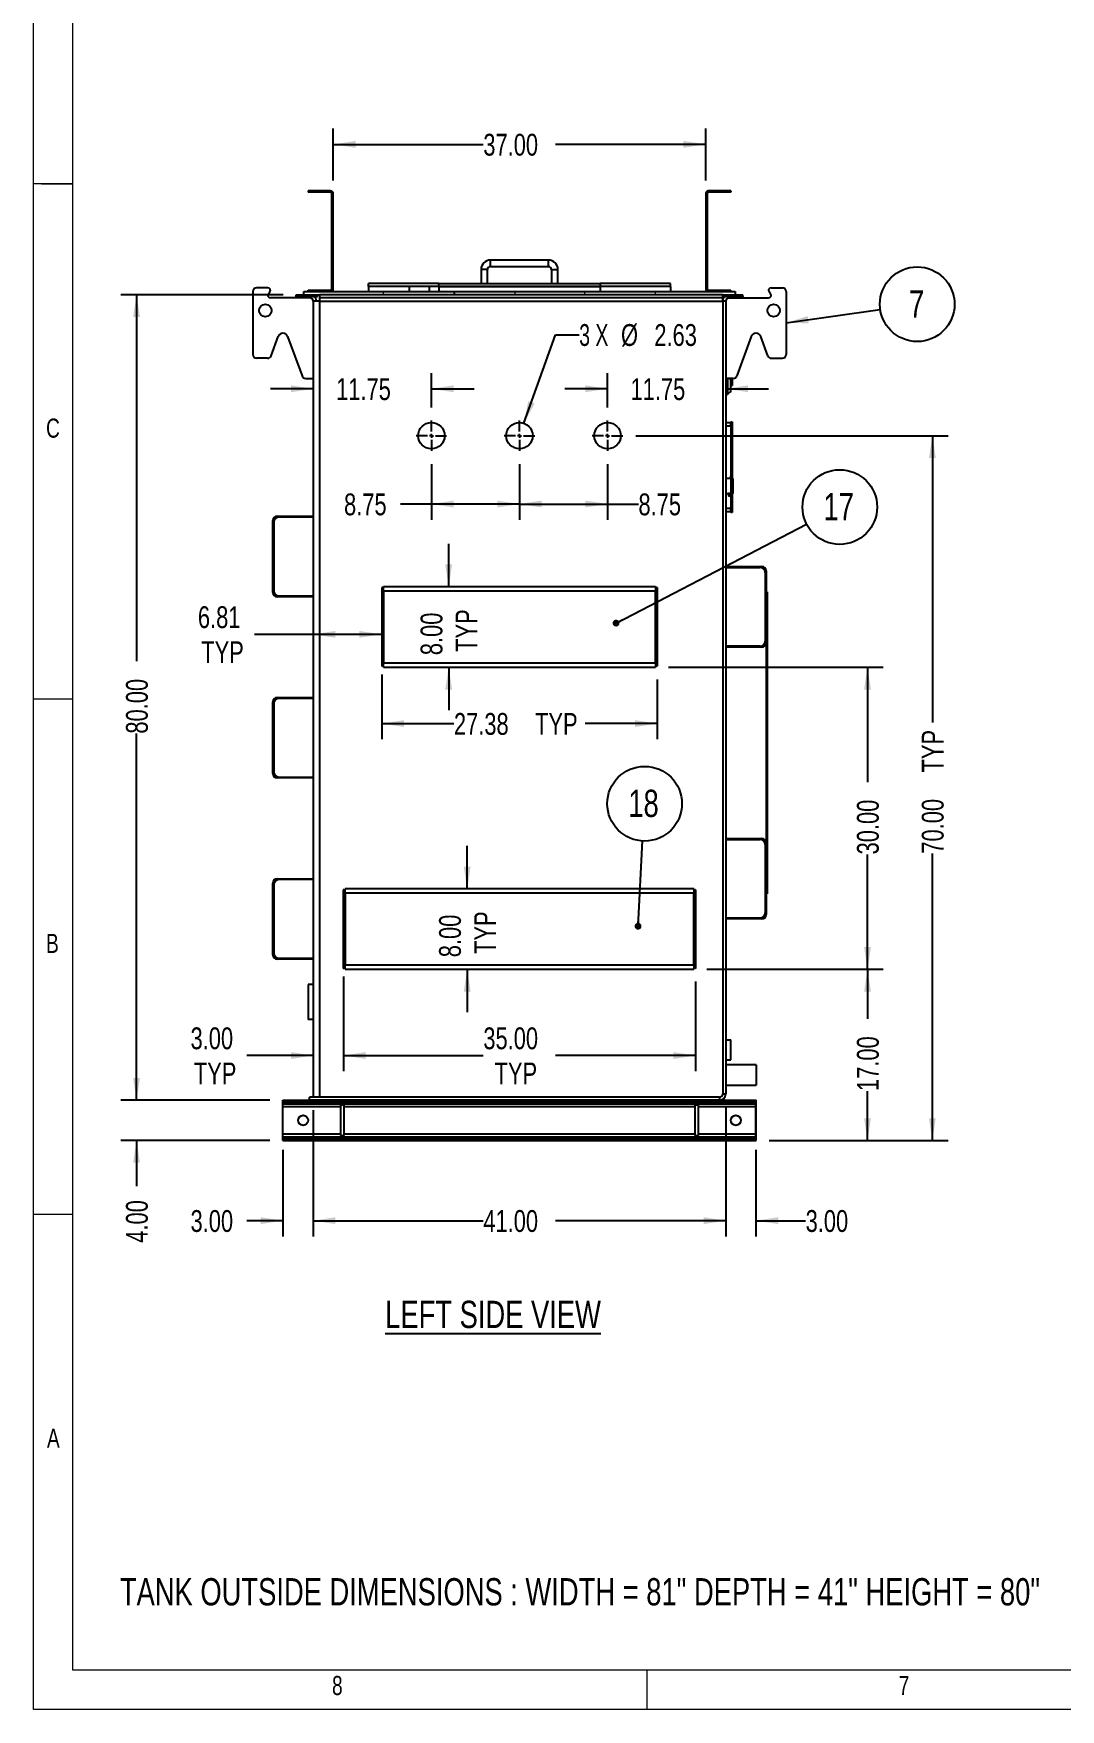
# Model space of a CAD drawing. Header units: inches. Extents: x 0 to 16.5, y 0 to 11.7.
# Drawn here: x 0.02 to 3.94, y 0.02 to 6.42 of the extents above; entities that cross this region are included whole.
import ezdxf

# ---------------------------------------------------------------- set-up
doc = ezdxf.new("R2010")
doc.units = ezdxf.units.IN
doc.header["$MEASUREMENT"] = 0
doc.linetypes.add('HIDDEN', pattern=[0.075, 0.05, -0.025])
doc.layers.add('FORMAT', color=7, linetype='Continuous')
doc.styles.add('SLDTEXTSTYLE0', font='TXT', dxfattribs={"width": 0.75})
doc.styles.add('SLDTEXTSTYLE5', font='TXT', dxfattribs={"width": 0.666667})
doc.dimstyles.new('SLDDIMSTYLE0', dxfattribs={"dimtxt": 0.084961, "dimasz": 0.084961, "dimexe": 0, "dimexo": 0.0625, "dimgap": 0.02124, "dimtad": 0, "dimlfac": 26, "dimrnd": 1e-09, "dimzin": 4, "dimdsep": 46, "dimtxsty": 'SLDTEXTSTYLE0', "dimsah": 1, "dimcen": 0.09, "dimadec": 0, "dimazin": 1, "dimtfac": 1, "dimtmove": 0, "dimatfit": 0, "dimfxl": 0, "dimfrac": 2, "dimtolj": 1, "dimtzin": 12, "dimarcsym": 0})
doc.dimstyles.new('SLDDIMSTYLE1', dxfattribs={"dimtxt": 0.084961, "dimasz": 0.084961, "dimexe": 0, "dimexo": 0.0625, "dimgap": 0.02124, "dimtad": 0, "dimlfac": 26, "dimrnd": 1e-09, "dimzin": 12, "dimdsep": 46, "dimtxsty": 'SLDTEXTSTYLE0', "dimsah": 1, "dimcen": 0.09, "dimadec": 0, "dimazin": 3, "dimtfac": 1, "dimtofl": 0, "dimtmove": 0, "dimatfit": 3, "dimfxl": 0, "dimfrac": 2, "dimtolj": 1, "dimtzin": 12, "dimarcsym": 0})
doc.dimstyles.new('SLDDIMSTYLE2', dxfattribs={"dimtxt": 0.084961, "dimasz": 0.084961, "dimexe": 0, "dimexo": 0.0625, "dimgap": 0.02124, "dimtad": 0, "dimlfac": 26, "dimrnd": 1e-09, "dimzin": 12, "dimdsep": 46, "dimtxsty": 'SLDTEXTSTYLE0', "dimsah": 1, "dimcen": 0.09, "dimadec": 0, "dimazin": 3, "dimtfac": 1, "dimtmove": 0, "dimatfit": 0, "dimfxl": 0, "dimfrac": 2, "dimtolj": 1, "dimtzin": 12, "dimarcsym": 0})
doc.dimstyles.new('SLDDIMSTYLE3', dxfattribs={"dimtxt": 0.084961, "dimasz": 0.084961, "dimexe": 0, "dimexo": 0.0625, "dimgap": 0.02124, "dimtad": 0, "dimlfac": 26, "dimrnd": 1e-09, "dimzin": 4, "dimdsep": 46, "dimtxsty": 'SLDTEXTSTYLE0', "dimsah": 1, "dimcen": 0.09, "dimadec": 0, "dimazin": 1, "dimtfac": 1, "dimtofl": 0, "dimtmove": 0, "dimatfit": 3, "dimfxl": 0, "dimfrac": 2, "dimtolj": 1, "dimtzin": 12, "dimarcsym": 0})
doc.dimstyles.new('SLDDIMSTYLE4', dxfattribs={"dimtxt": 0.18, "dimasz": 0.084961, "dimexe": 0, "dimexo": 0.0625, "dimgap": 0, "dimtad": 0, "dimtih": 1, "dimtoh": 1, "dimdec": 0, "dimrnd": 1e-09, "dimzin": 0, "dimdsep": 46, "dimtxsty": 'Standard', "dimsah": 1, "dimcen": 0.09, "dimadec": 0, "dimazin": 0, "dimtfac": 0.084961, "dimtdec": 0, "dimtofl": 0, "dimtmove": 0, "dimatfit": 3, "dimfxl": 0, "dimfrac": 2, "dimtolj": 1, "dimtzin": 0, "dimarcsym": 0})
doc.dimstyles.new('SLDDIMSTYLE5', dxfattribs={"dimtxt": 0.18, "dimasz": 0.026142, "dimexe": 0, "dimexo": 0.0625, "dimgap": 0, "dimtad": 0, "dimtih": 1, "dimtoh": 1, "dimdec": 0, "dimrnd": 1e-09, "dimzin": 0, "dimdsep": 46, "dimtxsty": 'Standard', "dimblk1": 'DOT', "dimblk2": 'DOT', "dimsah": 1, "dimcen": 0.09, "dimadec": 0, "dimazin": 0, "dimtfac": 0.026142, "dimtdec": 0, "dimtofl": 0, "dimtmove": 0, "dimatfit": 3, "dimldrblk": 'DOT', "dimfxl": 0, "dimfrac": 2, "dimtolj": 1, "dimtzin": 0, "dimarcsym": 0})
doc.dimstyles.new('SLDDIMSTYLE6', dxfattribs={"dimtxt": 0.084961, "dimasz": 0.084961, "dimexe": 0, "dimexo": 0.0625, "dimgap": 0.02124, "dimtad": 0, "dimtih": 1, "dimtoh": 1, "dimlfac": 26, "dimrnd": 1e-09, "dimzin": 12, "dimdsep": 46, "dimtxsty": 'SLDTEXTSTYLE0', "dimsah": 1, "dimcen": 0, "dimadec": 0, "dimazin": 3, "dimtfac": 1, "dimtofl": 0, "dimtmove": 0, "dimatfit": 3, "dimfxl": 0, "dimfrac": 2, "dimtolj": 1, "dimtzin": 12, "dimarcsym": 0})

# ---------------------------------------------------------------- blocks, each defined once
blk = doc.blocks.new('Drawing View40')
at = {"color": 7, "linetype": 'Continuous', "lineweight": 25}
for p, q in [((-0.5989, 0.3534), (-0.6851, 0.3534)), ((-0.6851, 0.3534), (-0.6851, 0.3482)), ((-0.5989, 0.3482), (-0.6851, 0.3482)), ((-0.5989, 0.3482), (-0.5989, 0.3534)), ((-0.5941, 0.3434), (-0.5889, 0.3434)), ((-0.5941, -0.0213), (-0.5941, 0.3434)), ((-0.5889, -0.0213), (-0.5889, 0.3434)), ((0.8393, 0.3434), (0.8341, 0.3434)), ((0.8341, 0.3434), (0.8341, -0.0213)), ((0.8393, 0.3434), (0.8393, -0.0213)), ((0.8441, 0.3482), (0.8441, 0.3534)), ((0.9303, 0.3534), (0.8441, 0.3534)), ((0.9303, 0.3482), (0.8441, 0.3482)), ((0.9303, 0.3534), (0.9303, 0.3482)), ((0.2332, 0.0889), (0.012, 0.0889)), ((0.012, 0.0649), (0.012, 0.0889)), ((0.012, 0.0649), (0.2332, 0.0649)), ((0.2332, 0.0649), (0.2332, 0.0889)), ((-0.4543, -0.012), (-0.4543, 0)), ((-0.1851, 0), (-0.4543, 0)), ((-0.1851, 0), (0.4303, 0)), ((-0.024, 0.0529), (-0.024, 0)), ((0, 0.0529), (-0.024, 0.0529)), ((0, 0), (0, 0.0529)), ((0.2452, 0.0529), (0.2452, 0)), ((0.2452, 0.0529), (0.2692, 0.0529)), ((0.2692, 0), (0.2692, 0.0529)), ((0.6995, 0), (0.4303, 0)), ((0.4303, 0), (0.4303, -0.012)), ((0.6995, -0.012), (0.6995, 0)), ((-0.8966, -0.0313), (-0.8966, -0.2716)), ((-0.8389, -0.0168), (-0.8822, -0.0168)), ((-0.837, -0.0399), (-0.8313, -0.0322)), ((-0.7308, -0.0553), (-0.8293, -0.0553)), ((-0.7308, -0.0505), (-0.7308, -0.0433)), ((-0.7308, -0.0433), (-0.649, -0.0433)), ((-0.7308, -0.0505), (-0.649, -0.0505)), ((-0.7308, -0.0505), (-0.7308, -0.0553)), ((-0.6779, -0.0553), (-0.7308, -0.0553)), ((-0.7019, -0.0313), (0.9471, -0.0313)), ((-0.7019, -0.0433), (-0.7019, -0.0313)), ((-0.6851, -0.0313), (-0.6851, -0.0261)), ((-0.6851, -0.0261), (-0.5989, -0.0261)), ((-0.6779, -0.0553), (-0.6779, -0.0505)), ((-0.649, -0.0505), (-0.649, -0.0433)), ((-0.649, -0.0433), (-0.6418, -0.0433)), ((-0.6418, -0.0433), (-0.6418, -0.0553)), ((0.899, -0.0433), (-0.6418, -0.0433)), ((0.899, -0.0553), (-0.6418, -0.0553)), ((-0.6418, -0.0553), (-0.6418, -0.0673)), ((-0.5989, -0.0261), (-0.5989, -0.0313)), ((-0.5941, -0.0213), (-0.5889, -0.0213)), ((-0.2981, -0.012), (-0.4543, -0.012)), ((-0.4543, -0.012), (-0.4543, -0.0313)), ((-0.2981, -0.012), (-0.4543, -0.012)), ((-0.2981, -0.0313), (-0.2981, -0.012)), ((-0.2212, -0.012), (-0.2981, -0.012)), ((-0.1851, -0.012), (-0.2212, -0.012)), ((-0.1851, -0.012), (-0.2212, -0.012)), ((-0.2212, -0.0313), (-0.2212, -0.012)), ((-0.1851, -0.012), (-0.1851, 0)), ((-0.1851, -0.012), (0.4303, -0.012)), ((-0.1851, -0.012), (-0.1851, -0.0313)), ((0.4303, -0.012), (-0.1851, -0.012)), ((0.6995, -0.012), (0.4303, -0.012)), ((0.6995, -0.012), (0.4303, -0.012)), ((0.4303, -0.012), (0.4303, -0.0313)), ((0.6995, -0.012), (0.6995, -0.0313)), ((0.8393, -0.0213), (0.8341, -0.0213)), ((0.8441, -0.0261), (0.8441, -0.0313)), ((0.8441, -0.0261), (0.9303, -0.0261)), ((0.899, -0.0505), (0.899, -0.0433)), ((0.899, -0.0433), (0.976, -0.0433)), ((0.899, -0.0433), (0.899, -0.0553)), ((0.899, -0.0505), (0.976, -0.0505)), ((0.899, -0.0673), (0.899, -0.0553)), ((0.9231, -0.0553), (0.9231, -0.0505)), ((0.9231, -0.0553), (0.976, -0.0553)), ((0.9303, -0.0313), (0.9303, -0.0261)), ((0.9471, -0.0313), (0.9471, -0.0433)), ((0.976, -0.0505), (0.976, -0.0433)), ((0.976, -0.0505), (0.976, -0.0553)), ((0.976, -0.0553), (1.0745, -0.0553)), ((1.0822, -0.0399), (1.0764, -0.0322)), ((1.0841, -0.0168), (1.1274, -0.0168)), ((1.1418, -0.0313), (1.1418, -0.2716)), ((-0.6659, -0.0673), (-0.6659, -3.1082)), ((-0.6418, -0.0673), (-0.6659, -0.0673)), ((-0.6418, -0.0673), (0.899, -0.0673)), ((-0.6418, -0.0673), (-0.6418, -3.1082)), ((0.9111, -0.0673), (0.899, -0.0673)), ((0.899, -0.0673), (0.899, -3.0962)), ((0.9111, -0.0673), (0.9111, -3.0962)), ((-0.8265, -0.2766), (-0.7993, -0.2025)), ((-0.7632, -0.2025), (-0.7078, -0.3535)), ((1.0084, -0.2025), (0.953, -0.3535)), ((1.0717, -0.2766), (1.0445, -0.2025)), ((-0.84, -0.2861), (-0.8822, -0.2861)), ((1.0852, -0.2861), (1.1274, -0.2861)), ((-0.6943, -0.363), (-0.6659, -0.363)), ((0.9394, -0.363), (0.9111, -0.363)), ((0.9164, -0.4244), (0.9164, -0.363)), ((0.9171, -0.363), (0.9171, -0.4241)), ((0.9299, -0.4127), (0.9299, -0.3661)), ((0.9303, -0.412), (0.9303, -0.3668)), ((0.9351, -0.363), (0.9351, -0.3894)), ((0.9111, -0.4244), (0.9164, -0.4244)), ((0.9303, -0.3894), (0.9351, -0.3894)), ((0.9303, -0.5326), (0.9111, -0.5326)), ((0.9111, -0.5447), (0.9303, -0.5447)), ((0.9303, -0.5411), (0.9303, -0.529)), ((0.9303, -0.529), (0.9351, -0.529)), ((0.9351, -0.5411), (0.9303, -0.5411)), ((0.9303, -0.5411), (0.9303, -0.7356)), ((0.9351, -0.529), (0.9351, -0.5411)), ((0.9351, -0.5411), (0.9351, -0.7356)), ((0.9363, -0.5675), (0.9351, -0.5675)), ((0.9363, -0.6444), (0.9363, -0.5675)), ((0.9363, -0.6444), (0.9351, -0.6444)), ((0.9303, -0.7452), (0.9111, -0.7452)), ((0.9303, -0.7356), (0.9351, -0.7356)), ((0.9303, -0.7476), (0.9303, -0.7356)), ((0.9351, -0.7476), (0.9303, -0.7476)), ((0.9303, -0.7476), (0.9303, -0.8005)), ((0.9351, -0.7356), (0.9351, -0.7476)), ((0.9375, -0.7452), (0.9351, -0.7452)), ((0.9351, -0.7476), (0.9351, -0.8005)), ((0.9363, -0.7578), (0.9351, -0.7578)), ((0.9363, -0.7587), (0.9351, -0.7587)), ((0.9363, -0.7591), (0.9351, -0.7591)), ((0.9363, -0.7599), (0.9351, -0.7599)), ((0.9363, -0.7609), (0.9351, -0.7609)), ((0.9363, -0.7646), (0.9351, -0.7646)), ((0.9363, -0.7584), (0.9363, -0.7578)), ((0.9363, -0.7588), (0.9363, -0.7587)), ((0.9363, -0.7599), (0.9363, -0.7591)), ((0.9363, -0.7839), (0.9363, -0.7646)), ((0.9375, -0.7452), (0.9375, -0.8029)), ((0.9111, -0.8029), (0.9207, -0.8029)), ((0.9207, -0.8029), (0.9207, -0.8125)), ((0.9303, -0.8029), (0.9207, -0.8029)), ((0.9303, -0.8125), (0.9207, -0.8125)), ((0.9303, -0.8005), (0.9351, -0.8005)), ((0.9303, -0.8125), (0.9303, -0.8005)), ((0.9351, -0.8125), (0.9303, -0.8125)), ((0.9303, -0.8125), (0.9303, -0.8632)), ((0.9363, -0.7839), (0.9351, -0.7839)), ((0.9363, -0.7881), (0.9351, -0.7881)), ((0.9363, -0.7886), (0.9351, -0.7886)), ((0.9363, -0.7894), (0.9351, -0.7894)), ((0.9363, -0.7978), (0.9351, -0.7978)), ((0.9351, -0.8005), (0.9351, -0.8125)), ((0.9351, -0.8029), (0.9375, -0.8029)), ((0.9351, -0.8125), (0.9351, -0.8632)), ((0.9363, -0.7894), (0.9363, -0.7886)), ((-0.8029, -0.8894), (-0.6659, -0.8894)), ((-0.8029, -0.894), (-0.8029, -0.8894)), ((-0.6659, -0.893), (-0.7969, -0.893)), ((0.9303, -0.8596), (0.9111, -0.8596)), ((0.9111, -0.8716), (0.9303, -0.8716)), ((0.9303, -0.8632), (0.9351, -0.8632)), ((0.9303, -0.8752), (0.9303, -0.8632)), ((0.9351, -0.8752), (0.9303, -0.8752)), ((0.9351, -0.8632), (0.9351, -0.8752)), ((-0.8197, -1.1803), (-0.8197, -0.9063)), ((-0.8151, -0.9063), (-0.8197, -0.9063)), ((-0.8161, -0.9123), (-0.8161, -1.1743)), ((0.9111, -1.0817), (1.0481, -1.0817)), ((0.9111, -1.0853), (1.0421, -1.0853)), ((1.0481, -1.0863), (1.0481, -1.0817)), ((1.0603, -1.0986), (1.0649, -1.0986)), ((1.0613, -1.1046), (1.0613, -1.3666)), ((1.0649, -1.0986), (1.0649, -1.3726)), ((-0.8151, -1.1803), (-0.8197, -1.1803)), ((-0.8029, -1.1925), (-0.8029, -1.1971)), ((-0.6659, -1.1971), (-0.8029, -1.1971)), ((-0.7969, -1.1935), (-0.6659, -1.1935)), ((-0.3966, -1.1623), (-0.4038, -1.1623)), ((-0.4038, -1.1623), (-0.4038, -1.1815)), ((-0.4038, -1.1815), (-0.4038, -1.4435)), ((-0.3966, -1.1815), (-0.4038, -1.1815)), ((0.6418, -1.1587), (-0.3966, -1.1587)), ((-0.3966, -1.1755), (-0.3966, -1.1587)), ((0.6418, -1.1755), (-0.3966, -1.1755)), ((-0.3966, -1.1755), (-0.3966, -1.4495)), ((0.6418, -1.1587), (0.6418, -1.1755)), ((0.649, -1.1623), (0.6418, -1.1623)), ((0.6418, -1.4495), (0.6418, -1.1755)), ((0.649, -1.1815), (0.6418, -1.1815)), ((0.649, -1.1623), (0.649, -1.1815)), ((0.649, -1.1815), (0.649, -1.4435)), ((1.0689, -1.1779), (1.0649, -1.1779)), ((1.0689, -1.1779), (1.0689, -2.3317)), ((1.0421, -1.3858), (0.9111, -1.3858)), ((1.0481, -1.3894), (0.9111, -1.3894)), ((1.0481, -1.3849), (1.0481, -1.3894)), ((1.0603, -1.3726), (1.0649, -1.3726)), ((1.0649, -1.3726), (1.0649, -2.137)), ((-0.3966, -1.4435), (-0.4038, -1.4435)), ((-0.4038, -1.4435), (-0.4038, -1.4627)), ((-0.3966, -1.4627), (-0.4038, -1.4627)), ((-0.3966, -1.4663), (-0.3966, -1.4495)), ((-0.3966, -1.4495), (0.6418, -1.4495)), ((-0.3966, -1.4663), (0.6418, -1.4663)), ((0.649, -1.4435), (0.6418, -1.4435)), ((0.6418, -1.4495), (0.6418, -1.4663)), ((0.649, -1.4627), (0.6418, -1.4627)), ((0.649, -1.4435), (0.649, -1.4627)), ((-0.8197, -1.8726), (-0.8197, -1.5986)), ((-0.8151, -1.5986), (-0.8197, -1.5986)), ((-0.8029, -1.5817), (-0.6659, -1.5817)), ((-0.8029, -1.5863), (-0.8029, -1.5817)), ((-0.6659, -1.5853), (-0.7969, -1.5853)), ((-0.8161, -1.6046), (-0.8161, -1.8666)), ((-0.8151, -1.8726), (-0.8197, -1.8726)), ((-0.8029, -1.8849), (-0.8029, -1.8894)), ((-0.6659, -1.8894), (-0.8029, -1.8894)), ((-0.7969, -1.8858), (-0.6659, -1.8858)), ((0.9111, -2.1202), (1.0481, -2.1202)), ((0.9111, -2.1238), (1.0421, -2.1238)), ((1.0481, -2.1248), (1.0481, -2.1202)), ((1.0603, -2.137), (1.0649, -2.137)), ((1.0613, -2.143), (1.0613, -2.405)), ((1.0649, -2.137), (1.0649, -2.4111)), ((-0.8197, -2.5649), (-0.8197, -2.2909)), ((-0.8151, -2.2909), (-0.8197, -2.2909)), ((-0.8161, -2.2969), (-0.8161, -2.5589)), ((-0.8029, -2.274), (-0.6659, -2.274)), ((-0.8029, -2.2786), (-0.8029, -2.274)), ((-0.6659, -2.2776), (-0.7969, -2.2776)), ((-0.5433, -2.3161), (-0.5505, -2.3161)), ((-0.5505, -2.3161), (-0.5505, -2.3353)), ((-0.5433, -2.3353), (-0.5505, -2.3353)), ((-0.5505, -2.3353), (-0.5505, -2.5974)), ((0.7885, -2.3125), (-0.5433, -2.3125)), ((-0.5433, -2.3293), (-0.5433, -2.3125)), ((0.7885, -2.3293), (-0.5433, -2.3293)), ((-0.5433, -2.3293), (-0.5433, -2.6034)), ((0.7885, -2.3125), (0.7885, -2.3293)), ((0.7957, -2.3161), (0.7885, -2.3161)), ((0.7885, -2.6034), (0.7885, -2.3293)), ((0.7957, -2.3353), (0.7885, -2.3353)), ((0.7957, -2.3161), (0.7957, -2.3353)), ((0.7957, -2.3353), (0.7957, -2.5974)), ((1.0689, -2.3317), (1.0649, -2.3317)), ((1.0421, -2.4243), (0.9111, -2.4243)), ((1.0481, -2.4279), (0.9111, -2.4279)), ((1.0481, -2.4233), (1.0481, -2.4279)), ((1.0603, -2.4111), (1.0649, -2.4111)), ((-0.8151, -2.5649), (-0.8197, -2.5649)), ((-0.8029, -2.5772), (-0.8029, -2.5817)), ((-0.6659, -2.5817), (-0.8029, -2.5817)), ((-0.7969, -2.5781), (-0.6659, -2.5781)), ((-0.5433, -2.5974), (-0.5505, -2.5974)), ((-0.5505, -2.5974), (-0.5505, -2.6166)), ((-0.5433, -2.6166), (-0.5505, -2.6166)), ((-0.5433, -2.6202), (-0.5433, -2.6034)), ((-0.5433, -2.6034), (0.7885, -2.6034)), ((-0.5433, -2.6202), (0.7885, -2.6202)), ((0.7957, -2.5974), (0.7885, -2.5974)), ((0.7885, -2.6034), (0.7885, -2.6202)), ((0.7957, -2.6166), (0.7885, -2.6166)), ((0.7957, -2.5974), (0.7957, -2.6166)), ((-0.6659, -2.6779), (-0.6851, -2.6779)), ((-0.6851, -2.6779), (-0.6851, -2.8125)), ((-0.6659, -2.8125), (-0.6851, -2.8125)), ((0.9111, -2.8894), (0.9303, -2.8894)), ((0.9303, -2.9663), (0.9303, -2.8894)), ((0.9111, -2.9663), (0.9303, -2.9663)), ((1.0264, -2.9856), (0.9111, -2.9856)), ((1.0264, -2.9856), (1.0264, -3.0625)), ((0.9111, -3.0625), (1.0264, -3.0625)), ((-0.7814, -3.1202), (-0.6803, -3.1202)), ((-0.7814, -3.1239), (-0.7814, -3.1202)), ((-0.7814, -3.1239), (1.0263, -3.1239)), ((-0.7814, -3.1281), (-0.7814, -3.1239)), ((-0.7814, -3.1281), (1.0263, -3.1281)), ((-0.7814, -3.1339), (-0.7814, -3.1281)), ((-0.7814, -3.1339), (1.0263, -3.1339)), ((-0.7814, -3.1449), (-0.7814, -3.1339)), ((-0.6803, -3.1202), (-0.6803, -3.1082)), ((0.887, -3.1082), (-0.6803, -3.1082)), ((0.887, -3.1202), (-0.6803, -3.1202)), ((0.887, -3.1082), (0.887, -3.1202)), ((0.887, -3.1202), (1.0263, -3.1202)), ((0.899, -3.0962), (0.9111, -3.0962)), ((1.0263, -3.1239), (1.0263, -3.1202)), ((1.0263, -3.1202), (1.0264, -3.1202)), ((1.0263, -3.1281), (1.0263, -3.1239)), ((1.0263, -3.1239), (1.0264, -3.1239)), ((1.0263, -3.1339), (1.0263, -3.1281)), ((1.0263, -3.1281), (1.0264, -3.1281)), ((1.0263, -3.1449), (1.0263, -3.1339)), ((1.0263, -3.1339), (1.0264, -3.1339)), ((1.0264, -3.1239), (1.0264, -3.1202)), ((1.0264, -3.1281), (1.0264, -3.1239)), ((1.0264, -3.1339), (1.0264, -3.1281)), ((1.0264, -3.1449), (1.0264, -3.1339)), ((-0.7814, -3.2494), (-0.7814, -3.1449)), ((-0.7814, -3.1449), (-0.5617, -3.1449)), ((-0.5617, -3.1394), (-0.5617, -3.2548)), ((-0.5472, -3.1394), (-0.5617, -3.1394)), ((-0.5472, -3.2548), (-0.5472, -3.1394)), ((-0.5472, -3.1449), (0.7923, -3.1449)), ((0.8067, -3.1394), (0.7923, -3.1394)), ((0.7923, -3.1394), (0.7923, -3.2548)), ((0.8067, -3.2548), (0.8067, -3.1394)), ((0.8067, -3.1449), (1.0263, -3.1449)), ((1.0263, -3.2494), (1.0263, -3.1449)), ((1.0263, -3.1449), (1.0264, -3.1449)), ((1.0264, -3.2494), (1.0264, -3.1449)), ((-0.7814, -3.2604), (-0.7814, -3.2494)), ((-0.7814, -3.2494), (-0.5617, -3.2494)), ((-0.7814, -3.2604), (1.0263, -3.2604)), ((-0.7814, -3.2661), (-0.7814, -3.2604)), ((-0.5617, -3.2548), (-0.5472, -3.2548)), ((-0.5472, -3.2494), (0.7923, -3.2494)), ((0.7923, -3.2548), (0.8067, -3.2548)), ((0.8067, -3.2494), (1.0263, -3.2494)), ((1.0263, -3.2604), (1.0263, -3.2494)), ((1.0263, -3.2494), (1.0264, -3.2494)), ((1.0264, -3.2596), (1.0263, -3.2596)), ((1.0263, -3.2661), (1.0263, -3.2604)), ((1.0264, -3.2596), (1.0264, -3.2494)), ((1.0264, -3.274), (1.0264, -3.2596)), ((-0.7814, -3.2661), (1.0263, -3.2661)), ((-0.7814, -3.2703), (-0.7814, -3.2661)), ((-0.7814, -3.274), (-0.7814, -3.2703)), ((-0.7814, -3.2703), (1.0263, -3.2703)), ((-0.7814, -3.274), (1.0263, -3.274)), ((1.0263, -3.2703), (1.0263, -3.2661)), ((1.0263, -3.274), (1.0263, -3.2703)), ((1.0263, -3.274), (1.0264, -3.274))]:
    blk.add_line(p, q, dxfattribs=at)
at = {"color": 7, "linetype": 'HIDDEN', "lineweight": 18}
for p, q in [((-0.7019, -0.0313), (0.9471, -0.0313)), ((-0.7019, -0.0433), (-0.7019, -0.0313)), ((-0.7019, -0.0433), (-0.649, -0.0433)), ((-0.7019, -0.0433), (0.9471, -0.0433)), ((-0.6418, -0.0433), (0.9471, -0.0433)), ((-0.3966, -0.0313), (0.6418, -0.0313)), ((0.6418, -0.0313), (-0.3966, -0.0313)), ((-0.3966, -0.0433), (-0.3966, -0.0313)), ((-0.3966, -0.0433), (-0.3966, -0.0313)), ((-0.3966, -0.0433), (0.6418, -0.0433)), ((0.6418, -0.0433), (-0.3966, -0.0433)), ((-0.1274, -0.0433), (-0.1274, -0.0313)), ((0.3726, -0.0313), (-0.1274, -0.0313)), ((-0.1274, -0.0433), (-0.1274, -0.0313)), ((0.3726, -0.0313), (-0.1274, -0.0313)), ((0.3726, -0.0433), (-0.1274, -0.0433)), ((0.3726, -0.0433), (-0.1274, -0.0433)), ((-0.125, -0.0313), (0.1058, -0.0313)), ((-0.125, -0.0433), (-0.125, -0.0313)), ((-0.125, -0.0433), (-0.125, -0.0313)), ((0.1058, -0.0313), (-0.125, -0.0313)), ((-0.125, -0.0433), (0.1058, -0.0433)), ((0.1058, -0.0433), (-0.125, -0.0433)), ((0.1058, -0.0433), (0.1058, -0.0313)), ((0.1058, -0.0433), (0.1058, -0.0313)), ((0.3726, -0.0433), (0.3726, -0.0313)), ((0.3726, -0.0433), (0.3726, -0.0313)), ((0.6418, -0.0433), (0.6418, -0.0313)), ((0.6418, -0.0433), (0.6418, -0.0313)), ((0.9471, -0.0313), (0.9471, -0.0433))]:
    blk.add_line(p, q, dxfattribs=at)
at = {"color": 7, "linetype": 'Continuous', "lineweight": 25}
for centre, radius in [((-0.8486, -0.1034), 0.024), ((1.0938, -0.1034), 0.024), ((-0.2139, -0.5817), 0.0505), ((0.1226, -0.5817), 0.0505), ((0.4591, -0.5817), 0.0505), ((-0.7043, -3.1971), 0.0192), ((0.9495, -3.1971), 0.0192)]:
    blk.add_circle(centre, radius, dxfattribs=at)
for centre, radius, start, end in [((-0.5989, 0.3434), 0.00998, 0, 90), ((-0.5989, 0.3434), 0.00481, 0, 90), ((0.8441, 0.3434), 0.00998, 90, 180), ((0.8441, 0.3434), 0.00481, 90, 180), ((0.012, 0.0529), 0.0361, 90, 180), ((0.012, 0.0529), 0.012, 90, 180), ((0.2332, 0.0529), 0.0361, 0, 90), ((0.2332, 0.0529), 0.012, 0, 90), ((-0.8822, -0.0313), 0.0144, 90, 180), ((-0.8389, -0.0264), 0.00962, 323.1301, 90), ((-0.8293, -0.0457), 0.00962, 143.1301, 270), ((-0.6779, -0.0673), 0.012, 0, 90), ((-0.6779, -0.0673), 0.024, 0, 44.427), ((-0.5989, -0.0213), 0.00998, 270, 0), ((-0.5989, -0.0213), 0.00481, 270, 0), ((0.8441, -0.0213), 0.00998, 180, 270), ((0.8441, -0.0213), 0.00481, 180, 270), ((0.9231, -0.0673), 0.024, 135.573, 180), ((0.9231, -0.0673), 0.012, 90, 180), ((1.0841, -0.0264), 0.00962, 90, 216.8699), ((1.0745, -0.0457), 0.00962, 270, 36.8699), ((1.1274, -0.0313), 0.0144, 0, 90), ((-0.7813, -0.2091), 0.0192, 20.14577, 159.85423), ((1.0264, -0.2091), 0.0192, 20.14577, 159.85423), ((-0.8822, -0.2716), 0.0144, 180, 270), ((-0.84, -0.2716), 0.0144, 270, 339.85423), ((1.0852, -0.2716), 0.0144, 200.14577, 270), ((1.1274, -0.2716), 0.0144, 270, 0), ((-0.6943, -0.3486), 0.0144, 200.14577, 270), ((0.9439, -0.3375), 0.0319, 233.09264, 243.96815), ((0.9295, -0.3668), 0.000769, 0, 63.96815), ((0.9394, -0.3486), 0.0144, 270, 339.85423), ((0.9164, -0.4237), 0.000769, 270, 327.14206), ((0.9439, -0.4414), 0.0319, 116.03185, 147.14206), ((0.9295, -0.412), 0.000769, 296.03185, 0), ((-0.8029, -0.9063), 0.0168, 90, 180), ((-0.7969, -0.9123), 0.0192, 90, 180), ((1.0421, -1.1046), 0.0192, 0, 90), ((1.0481, -1.0986), 0.0168, 0, 90), ((-0.8029, -1.1803), 0.0168, 180, 270), ((-0.7969, -1.1743), 0.0192, 180, 270), ((1.0421, -1.3666), 0.0192, 270, 0), ((1.0481, -1.3726), 0.0168, 270, 360), ((-0.8029, -1.5986), 0.0168, 90, 180), ((-0.7969, -1.6046), 0.0192, 90, 180), ((-0.8029, -1.8726), 0.0168, 180, 270), ((-0.7969, -1.8666), 0.0192, 180, 270), ((1.0421, -2.143), 0.0192, 0, 90), ((1.0481, -2.137), 0.0168, 0, 90), ((-0.8029, -2.2909), 0.0168, 90, 180), ((-0.7969, -2.2969), 0.0192, 90, 180), ((1.0421, -2.405), 0.0192, 270, 0), ((1.0481, -2.4111), 0.0168, 270, 0), ((-0.7969, -2.5589), 0.0192, 180, 270), ((-0.8029, -2.5649), 0.0168, 180, 270), ((0.887, -3.0962), 0.024, 270, 0), ((0.887, -3.0962), 0.012, 270, 0)]:
    blk.add_arc(centre, radius, start, end, dxfattribs=at)
for points, knots in [([(0.9363, -0.7609), (0.9363, -0.7607), (0.9363, -0.7603), (0.9363, -0.76), (0.9363, -0.76), (0.9363, -0.7599)], [0, 0, 0, 0, 0.279553, 0.560177, 1, 1, 1, 1]), ([(0.9363, -0.7646), (0.9363, -0.7639), (0.9363, -0.7626), (0.9363, -0.7614), (0.9363, -0.7609)], [0, 0, 0, 0, 0.5623659, 1, 1, 1, 1]), ([(0.9363, -0.7876), (0.9363, -0.7875), (0.9363, -0.787), (0.9363, -0.7856), (0.9363, -0.7846), (0.9363, -0.7839)], [0, 0, 0, 0, 0.156777, 0.483999, 1, 1, 1, 1]), ([(0.9363, -0.7886), (0.9363, -0.7886), (0.9363, -0.7885), (0.9363, -0.7882), (0.9363, -0.7881)], [0, 0, 0, 0, 0.559695, 1, 1, 1, 1]), ([(0.9363, -0.7978), (0.9363, -0.7976), (0.9363, -0.7971), (0.9363, -0.795), (0.9363, -0.7924), (0.9363, -0.7904), (0.9363, -0.7894)], [0, 0, 0, 0, 0.279756, 0.559715, 0.779864, 1, 1, 1, 1])]:
    blk.add_open_spline(points, degree=3, knots=knots, dxfattribs=at)
blk = doc.blocks.new('_D_20')
at = {"layer": 'FORMAT'}
for p, q in [((0.4124, 2.3464), (0.4124, 2.5097)), ((0.9216, 2.3464), (0.3524, 2.3464)), ((0.9216, 2.1925), (0.3524, 2.1925)), ((0.4124, 2.1925), (0.4124, 2.0174))]:
    blk.add_line(p, q, dxfattribs=at)
for points in [[(0.4124, 2.3464), (0.4255, 2.4313), (0.3994, 2.4313)], [(0.4124, 2.1925), (0.3994, 2.1076), (0.4255, 2.1076)]]:
    blk.add_solid(points, dxfattribs=at)
at = {"layer": 'FORMAT', "insert": (0.3721, 1.8018), "char_height": 0.08333, "attachment_point": 1, "rotation": 90, "style": 'SLDTEXTSTYLE0'}
blk.add_mtext('4.00', dxfattribs=at)
blk = doc.blocks.new('_D_21')
at = {"layer": 'FORMAT'}
for p, q in [((0.9723, 5.4233), (0.3524, 5.4233)), ((0.4124, 5.4233), (0.4124, 4.0229)), ((0.4124, 2.3464), (0.4124, 3.7467)), ((0.9216, 2.3464), (0.3524, 2.3464))]:
    blk.add_line(p, q, dxfattribs=at)
for points in [[(0.4124, 5.4233), (0.3994, 5.3383), (0.4255, 5.3383)], [(0.4124, 2.3464), (0.4255, 2.4313), (0.3994, 2.4313)]]:
    blk.add_solid(points, dxfattribs=at)
at = {"layer": 'FORMAT', "insert": (0.3721, 3.7467), "char_height": 0.08333, "attachment_point": 1, "rotation": 90, "style": 'SLDTEXTSTYLE0'}
blk.add_mtext('80.00', dxfattribs=at)
blk = doc.blocks.new('_D_22')
at = {"layer": 'FORMAT'}
for p, q in [((1.0872, 2.3084), (1.0872, 1.826)), ((2.6641, 2.3204), (2.6641, 1.826)), ((1.0872, 1.886), (1.7375, 1.886)), ((2.6641, 1.886), (2.0138, 1.886))]:
    blk.add_line(p, q, dxfattribs=at)
for points in [[(1.0872, 1.886), (1.1721, 1.8729), (1.1721, 1.8991)], [(2.6641, 1.886), (2.5791, 1.8991), (2.5791, 1.8729)]]:
    blk.add_solid(points, dxfattribs=at)
at = {"layer": 'FORMAT', "insert": (1.7375, 1.9264), "char_height": 0.08333, "attachment_point": 1, "style": 'SLDTEXTSTYLE0'}
blk.add_mtext('41.00', dxfattribs=at)
blk = doc.blocks.new('_D_23')
at = {"layer": 'FORMAT'}
for p, q in [((1.2026, 2.8192), (1.2026, 2.4569)), ((1.0872, 2.5169), (0.8343, 2.5169)), ((1.2026, 2.5169), (1.3659, 2.5169))]:
    blk.add_line(p, q, dxfattribs=at)
for points in [[(1.0872, 2.5169), (1.0022, 2.5299), (1.0022, 2.5038)], [(1.2026, 2.5169), (1.2875, 2.5038), (1.2875, 2.5299)]]:
    blk.add_solid(points, dxfattribs=at)
at = {"layer": 'FORMAT', "char_height": 0.08333, "attachment_point": 1, "style": 'SLDTEXTSTYLE0'}
for s, insert in [('3.00', (0.6187, 2.6243)), ('TYP', (0.6314, 2.4902))]:
    blk.add_mtext(s, dxfattribs=dict(at, insert=insert))
blk = doc.blocks.new('_D_24')
at = {"layer": 'FORMAT'}
for p, q in [((1.2026, 2.8192), (1.2026, 2.4569)), ((2.5487, 2.8), (2.5487, 2.4569)), ((1.2026, 2.5169), (1.7375, 2.5169)), ((2.5487, 2.5169), (2.0138, 2.5169))]:
    blk.add_line(p, q, dxfattribs=at)
for points in [[(1.2026, 2.5169), (1.2875, 2.5038), (1.2875, 2.5299)], [(2.5487, 2.5169), (2.4637, 2.5299), (2.4637, 2.5038)]]:
    blk.add_solid(points, dxfattribs=at)
at = {"layer": 'FORMAT', "char_height": 0.08333, "attachment_point": 1, "style": 'SLDTEXTSTYLE0'}
for s, insert in [('35.00', (1.7375, 2.6243)), ('TYP', (1.7806, 2.4902))]:
    blk.add_mtext(s, dxfattribs=dict(at, insert=insert))
blk = doc.blocks.new('_D_25')
at = {"layer": 'FORMAT'}
for p, q in [((2.5915, 2.8464), (3.2655, 2.8464)), ((3.2055, 2.8464), (3.2055, 2.6576)), ((3.2055, 2.1925), (3.2055, 2.3813)), ((2.8295, 2.1925), (3.2655, 2.1925))]:
    blk.add_line(p, q, dxfattribs=at)
for points in [[(3.2055, 2.8464), (3.1924, 2.7614), (3.2186, 2.7614)], [(3.2055, 2.1925), (3.2186, 2.2775), (3.1924, 2.2775)]]:
    blk.add_solid(points, dxfattribs=at)
at = {"layer": 'FORMAT', "insert": (3.1651, 2.3813), "char_height": 0.08333, "attachment_point": 1, "rotation": 90, "style": 'SLDTEXTSTYLE0'}
blk.add_mtext('17.00', dxfattribs=at)
blk = doc.blocks.new('_D_26')
at = {"layer": 'FORMAT'}
for p, q in [((2.4449, 4.0002), (3.2655, 4.0002)), ((3.2055, 4.0002), (3.2055, 3.5614)), ((3.2055, 2.8464), (3.2055, 3.2852)), ((2.5915, 2.8464), (3.2655, 2.8464))]:
    blk.add_line(p, q, dxfattribs=at)
for points in [[(3.2055, 4.0002), (3.1924, 3.9152), (3.2186, 3.9152)], [(3.2055, 2.8464), (3.2186, 2.9313), (3.1924, 2.9313)]]:
    blk.add_solid(points, dxfattribs=at)
at = {"layer": 'FORMAT', "insert": (3.1651, 3.2852), "char_height": 0.08333, "attachment_point": 1, "rotation": 90, "style": 'SLDTEXTSTYLE0'}
blk.add_mtext('30.00', dxfattribs=at)
blk = doc.blocks.new('_D_27')
at = {"layer": 'FORMAT'}
for p, q in [((2.6641, 2.3204), (2.6641, 1.826)), ((2.7793, 2.1562), (2.7793, 1.826)), ((2.6641, 1.886), (2.5007, 1.886)), ((2.7793, 1.886), (2.969, 1.886))]:
    blk.add_line(p, q, dxfattribs=at)
for points in [[(2.6641, 1.886), (2.5791, 1.8991), (2.5791, 1.8729)], [(2.7793, 1.886), (2.8643, 1.8729), (2.8643, 1.8991)]]:
    blk.add_solid(points, dxfattribs=at)
at = {"layer": 'FORMAT', "insert": (2.969, 1.9264), "char_height": 0.08333, "attachment_point": 1, "style": 'SLDTEXTSTYLE0'}
blk.add_mtext('3.00', dxfattribs=at)
blk = doc.blocks.new('_D_28')
at = {"layer": 'FORMAT'}
for p, q in [((1.0872, 2.3084), (1.0872, 1.826)), ((0.9716, 2.1562), (0.9716, 1.826)), ((0.9716, 1.886), (0.8343, 1.886)), ((1.0872, 1.886), (1.2506, 1.886))]:
    blk.add_line(p, q, dxfattribs=at)
for points in [[(0.9716, 1.886), (0.8867, 1.8991), (0.8867, 1.8729)], [(1.0872, 1.886), (1.1721, 1.8729), (1.1721, 1.8991)]]:
    blk.add_solid(points, dxfattribs=at)
at = {"layer": 'FORMAT', "insert": (0.6187, 1.9264), "char_height": 0.08333, "attachment_point": 1, "style": 'SLDTEXTSTYLE0'}
blk.add_mtext('3.00', dxfattribs=at)
blk = doc.blocks.new('_D_29')
at = {"layer": 'FORMAT'}
for p, q in [((1.1641, 5.8599), (1.1641, 6.0578)), ((2.5872, 5.8599), (2.5872, 6.0578)), ((1.1641, 5.9978), (1.7375, 5.9978)), ((2.5872, 5.9978), (2.0138, 5.9978))]:
    blk.add_line(p, q, dxfattribs=at)
for points in [[(1.1641, 5.9978), (1.2491, 5.9847), (1.2491, 6.0108)], [(2.5872, 5.9978), (2.5022, 6.0108), (2.5022, 5.9847)]]:
    blk.add_solid(points, dxfattribs=at)
at = {"layer": 'FORMAT', "insert": (1.7375, 6.0381), "char_height": 0.08333, "attachment_point": 1, "style": 'SLDTEXTSTYLE0'}
blk.add_mtext('37.00', dxfattribs=at)
blk = doc.blocks.new('_D_30')
at = {"layer": 'FORMAT'}
for p, q in [((2.3203, 4.8848), (3.5133, 4.8848)), ((3.4533, 4.8848), (3.4533, 3.7892)), ((3.4533, 2.1925), (3.4533, 3.2881)), ((2.8295, 2.1925), (3.5133, 2.1925))]:
    blk.add_line(p, q, dxfattribs=at)
for points in [[(3.4533, 4.8848), (3.4402, 4.7999), (3.4664, 4.7999)], [(3.4533, 2.1925), (3.4664, 2.2775), (3.4402, 2.2775)]]:
    blk.add_solid(points, dxfattribs=at)
at = {"layer": 'FORMAT', "char_height": 0.08333, "attachment_point": 1, "rotation": 90, "style": 'SLDTEXTSTYLE0'}
for s, insert in [('TYP', (3.4129, 3.5982)), ('70.00', (3.4129, 3.2881))]:
    blk.add_mtext(s, dxfattribs=dict(at, insert=insert))
blk = doc.blocks.new('_D_31')
at = {"layer": 'FORMAT'}
for p, q in [((1.5391, 4.993), (1.5391, 5.124)), ((1.0872, 5.064), (0.9238, 5.064)), ((1.5391, 5.064), (1.7025, 5.064))]:
    blk.add_line(p, q, dxfattribs=at)
for points in [[(1.0872, 5.064), (1.0022, 5.0771), (1.0022, 5.0509)], [(1.5391, 5.064), (1.6241, 5.0509), (1.6241, 5.0771)]]:
    blk.add_solid(points, dxfattribs=at)
at = {"layer": 'FORMAT', "insert": (1.175, 5.1044), "char_height": 0.08333, "attachment_point": 1, "style": 'SLDTEXTSTYLE0'}
blk.add_mtext('11.75', dxfattribs=at)
blk = doc.blocks.new('_D_32')
at = {"layer": 'FORMAT'}
for p, q in [((2.2122, 4.993), (2.2122, 5.124)), ((2.2122, 5.064), (2.0488, 5.064)), ((2.6641, 5.064), (2.8275, 5.064))]:
    blk.add_line(p, q, dxfattribs=at)
for points in [[(2.2122, 5.064), (2.1272, 5.0771), (2.1272, 5.0509)], [(2.6641, 5.064), (2.7491, 5.0509), (2.7491, 5.0771)]]:
    blk.add_solid(points, dxfattribs=at)
at = {"layer": 'FORMAT', "insert": (2.3, 5.1044), "char_height": 0.08333, "attachment_point": 1, "style": 'SLDTEXTSTYLE0'}
blk.add_mtext('11.75', dxfattribs=at)
blk = doc.blocks.new('_D_33')
at = {"layer": 'FORMAT'}
for p, q in [((1.5391, 4.7766), (1.5391, 4.5637)), ((1.8756, 4.7766), (1.8756, 4.5637)), ((1.5391, 4.6237), (1.4209, 4.6237)), ((1.8756, 4.6237), (1.5391, 4.6237))]:
    blk.add_line(p, q, dxfattribs=at)
for points in [[(1.5391, 4.6237), (1.6241, 4.6107), (1.6241, 4.6368)], [(1.8756, 4.6237), (1.7907, 4.6368), (1.7907, 4.6107)]]:
    blk.add_solid(points, dxfattribs=at)
at = {"layer": 'FORMAT', "insert": (1.2053, 4.6641), "char_height": 0.08333, "attachment_point": 1, "style": 'SLDTEXTSTYLE0'}
blk.add_mtext('8.75', dxfattribs=at)
blk = doc.blocks.new('_D_34')
at = {"layer": 'FORMAT'}
for p, q in [((1.8756, 4.7766), (1.8756, 4.5637)), ((2.2122, 4.7766), (2.2122, 4.5637)), ((1.8756, 4.6237), (2.2122, 4.6237)), ((2.2122, 4.6237), (2.3303, 4.6237))]:
    blk.add_line(p, q, dxfattribs=at)
for points in [[(1.8756, 4.6237), (1.9606, 4.6107), (1.9606, 4.6368)], [(2.2122, 4.6237), (2.1272, 4.6368), (2.1272, 4.6107)]]:
    blk.add_solid(points, dxfattribs=at)
at = {"layer": 'FORMAT', "insert": (2.3303, 4.6641), "char_height": 0.08333, "attachment_point": 1, "style": 'SLDTEXTSTYLE0'}
blk.add_mtext('8.75', dxfattribs=at)
blk = doc.blocks.new('_D_35')
at = {"layer": 'FORMAT'}
for p, q in [((1.8926, 4.9323), (2.0138, 5.2707)), ((2.0138, 5.2707), (2.1038, 5.2707))]:
    blk.add_line(p, q, dxfattribs=at)
blk.add_solid([(1.8926, 4.9323), (1.9336, 5.0079), (1.909, 5.0167)], dxfattribs=at)
at = {"layer": 'FORMAT', "char_height": 0.08333, "attachment_point": 1}
for s, insert, style in [('%%c', (2.2636, 5.3111), 'SLDTEXTSTYLE0'), ('3 X', (2.1038, 5.3111), 'SLDTEXTSTYLE5'), ('2.63', (2.391, 5.3111), 'SLDTEXTSTYLE0')]:
    blk.add_mtext(s, dxfattribs=dict(at, insert=insert, style=style))
blk = doc.blocks.new('_D_36')
at = {"layer": 'FORMAT'}
for p, q in [((1.6051, 4.3079), (1.6051, 4.4713)), ((1.6051, 4.0002), (1.6051, 3.8368))]:
    blk.add_line(p, q, dxfattribs=at)
for points in [[(1.6051, 4.3079), (1.6182, 4.3929), (1.592, 4.3929)], [(1.6051, 4.0002), (1.592, 3.9152), (1.6182, 3.9152)]]:
    blk.add_solid(points, dxfattribs=at)
at = {"layer": 'FORMAT', "char_height": 0.08333, "attachment_point": 1, "rotation": 90, "style": 'SLDTEXTSTYLE0'}
for s, insert in [('8.00', (1.4977, 4.0463)), ('TYP', (1.6318, 4.059))]:
    blk.add_mtext(s, dxfattribs=dict(at, insert=insert))
blk = doc.blocks.new('_D_37')
at = {"layer": 'FORMAT'}
for p, q in [((1.6758, 3.1541), (1.6758, 3.3174)), ((1.6758, 2.8464), (1.6758, 2.683))]:
    blk.add_line(p, q, dxfattribs=at)
for points in [[(1.6758, 3.1541), (1.6889, 3.239), (1.6627, 3.239)], [(1.6758, 2.8464), (1.6627, 2.7614), (1.6889, 2.7614)]]:
    blk.add_solid(points, dxfattribs=at)
at = {"layer": 'FORMAT', "char_height": 0.08333, "attachment_point": 1, "rotation": 90, "style": 'SLDTEXTSTYLE0'}
for s, insert in [('8.00', (1.5684, 2.8924)), ('TYP', (1.7025, 2.9051))]:
    blk.add_mtext(s, dxfattribs=dict(at, insert=insert))
blk = doc.blocks.new('_D_38')
at = {"layer": 'FORMAT'}
for p, q in [((1.0872, 4.1259), (0.8625, 4.1259)), ((1.3492, 4.1259), (1.0872, 4.1259))]:
    blk.add_line(p, q, dxfattribs=at)
for points in [[(1.0872, 4.1259), (1.1721, 4.1128), (1.1721, 4.1389)], [(1.3492, 4.1259), (1.2642, 4.1389), (1.2642, 4.1128)]]:
    blk.add_solid(points, dxfattribs=at)
at = {"layer": 'FORMAT', "char_height": 0.08333, "attachment_point": 1, "style": 'SLDTEXTSTYLE0'}
for s, insert in [('6.81', (0.6469, 4.2333)), ('TYP', (0.6597, 4.0992))]:
    blk.add_mtext(s, dxfattribs=dict(at, insert=insert))
blk = doc.blocks.new('_D_39')
at = {"layer": 'FORMAT'}
for p, q in [((1.3492, 3.973), (1.3492, 3.725)), ((2.4021, 3.9538), (2.4021, 3.725)), ((1.3492, 3.785), (1.6251, 3.785)), ((2.4021, 3.785), (2.1262, 3.785))]:
    blk.add_line(p, q, dxfattribs=at)
for points in [[(1.3492, 3.785), (1.4342, 3.7719), (1.4342, 3.7981)], [(2.4021, 3.785), (2.3171, 3.7981), (2.3171, 3.7719)]]:
    blk.add_solid(points, dxfattribs=at)
at = {"layer": 'FORMAT', "char_height": 0.08333, "attachment_point": 1, "style": 'SLDTEXTSTYLE0'}
for s, insert in [('27.38', (1.6251, 3.8254)), ('TYP', (1.9352, 3.8254))]:
    blk.add_mtext(s, dxfattribs=dict(at, insert=insert))
blk = doc.blocks.new('SW_NOTE_0_18')
at = {"layer": 'FORMAT', "color": 0}
blk.add_circle((0.1412, 0.0201), 0.1426, dxfattribs=at)
at = {"layer": 'FORMAT', "color": 0, "insert": (0.1391, 0.0735), "char_height": 0.1042, "attachment_point": 2, "style": 'SLDTEXTSTYLE0'}
blk.add_mtext('7', dxfattribs=at)
blk = doc.blocks.new('SW_NOTE_0_19')
at = {"layer": 'FORMAT', "color": 0}
blk.add_circle((0.0076, 0.1424), 0.1426, dxfattribs=at)
at = {"layer": 'FORMAT', "color": 0, "insert": (0.0035, 0.1959), "char_height": 0.10417, "attachment_point": 2, "style": 'SLDTEXTSTYLE0'}
blk.add_mtext('18', dxfattribs=at)
blk = doc.blocks.new('_Dot')
at = {"color": 0, "linetype": 'ByBlock', "lineweight": -2}
blk.add_line((-0.5, 0), (-1, 0), dxfattribs=at)
at = {"color": 0, "linetype": 'ByBlock', "const_width": 0.5}
blk.add_lwpolyline([(-0.25, 0, 1), (0.25, 0, 1)], format="xyb", close=True, dxfattribs=at)
blk = doc.blocks.new('SW_NOTE_0_20')
at = {"layer": 'FORMAT', "color": 0}
blk.add_circle((0.1266, 0.0657), 0.1426, dxfattribs=at)
at = {"layer": 'FORMAT', "color": 0, "insert": (0.1224, 0.1191), "char_height": 0.10417, "attachment_point": 2, "style": 'SLDTEXTSTYLE0'}
blk.add_mtext('17', dxfattribs=at)
blk = doc.blocks.new('SW_CENTERMARKSYMBOL_3')
at = {"layer": 'FORMAT', "color": 0}
for p, q in [((-0.0154, 0), (-0.0582, 0)), ((0, 0), (-0.0077, 0)), ((0, 0.0154), (0, 0.0582)), ((0, 0), (0, 0.0077)), ((0, 0), (0, -0.0077)), ((0, 0), (0.0077, 0)), ((0.0154, 0), (0.0582, 0)), ((0, -0.0154), (0, -0.0582))]:
    blk.add_line(p, q, dxfattribs=at)
blk = doc.blocks.new('SW_CENTERMARKSYMBOL_4')
at = {"layer": 'FORMAT', "color": 0}
for p, q in [((-0.0154, 0), (-0.0582, 0)), ((0, 0), (-0.0077, 0)), ((0, 0.0154), (0, 0.0582)), ((0, 0), (0, 0.0077)), ((0, 0), (0, -0.0077)), ((0, 0), (0.0077, 0)), ((0.0154, 0), (0.0582, 0)), ((0, -0.0154), (0, -0.0582))]:
    blk.add_line(p, q, dxfattribs=at)
blk = doc.blocks.new('SW_CENTERMARKSYMBOL_5')
at = {"layer": 'FORMAT', "color": 0}
for p, q in [((-0.0154, 0), (-0.0582, 0)), ((0, 0), (-0.0077, 0)), ((0, 0.0154), (0, 0.0582)), ((0, 0), (0, 0.0077)), ((0, 0), (0, -0.0077)), ((0, 0), (0.0077, 0)), ((0.0154, 0), (0.0582, 0)), ((0, -0.0154), (0, -0.0582))]:
    blk.add_line(p, q, dxfattribs=at)

msp = doc.modelspace()

# ---------------------------------------------------------------- linework, layer by layer
at = {"color": 7, "linetype": 'Continuous', "lineweight": 18}
for p, q in [((0.0187, 0.0187), (0.0187, 11.67421)), ((0.1687, 0.1687), (0.1687, 11.52421)), ((0.1687, 5.84646), (0.0187, 5.84646)), ((0.04866, 5.84646), (0.16874, 5.84646)), ((0.1687, 3.87795), (0.0187, 3.87795)), ((0.1687, 1.90945), (0.0187, 1.90945)), ((16.36673, 0.1687), (0.1687, 0.1687)), ((2.3622, 0.1687), (2.3622, 0.0187)), ((16.51673, 0.0187), (0.0187, 0.0187))]:
    msp.add_line(p, q, dxfattribs=at)

# ---------------------------------------------------------------- block references
at = {"color": 7, "linetype": 'Continuous', "lineweight": 25}
msp.add_blockref('Drawing View40', (1.75304, 5.46655), dxfattribs=at)
at = {"layer": 'FORMAT'}
for name, p in [('SW_NOTE_0_18', (3.25419, 5.36703)), ('SW_CENTERMARKSYMBOL_3', (1.5391, 4.88482)), ('SW_CENTERMARKSYMBOL_4', (1.87563, 4.88482)), ('SW_CENTERMARKSYMBOL_5', (2.21217, 4.88482)), ('SW_NOTE_0_20', (2.97299, 4.54651)), ('SW_NOTE_0_19', (2.34622, 3.33656))]:
    msp.add_blockref(name, p, dxfattribs=at)

# ---------------------------------------------------------------- texts
at = {"color": 7, "linetype": 'Continuous', "lineweight": 0, "char_height": 0.07292, "style": 'SLDTEXTSTYLE0'}
for s, insert, attachment_point in [('C', (0.06659, 4.95026), 1), ('B', (0.06655, 2.98176), 1), ('A', (0.07011, 1.09162), 1), ('8', (1.17963, 0.14676), 2), ('7', (3.34499, 0.14676), 2)]:
    msp.add_mtext(s, dxfattribs=dict(at, insert=insert, attachment_point=attachment_point))
at = {"layer": 'FORMAT', "char_height": 0.1041667, "attachment_point": 1, "style": 'SLDTEXTSTYLE0'}
for s, insert in [('\\LLEFT SIDE VIEW', (1.36242, 1.5801)), ('TANK OUTSIDE DIMENSIONS : WIDTH = 81" DEPTH = 41" HEIGHT = 80"', (0.34876, 0.52046))]:
    msp.add_mtext(s, dxfattribs=dict(at, insert=insert))

# ---------------------------------------------------------------- dimensions: what is measured, and where the dimension line sits
at = {"layer": 'FORMAT'}
for base, p1, p2, dimstyle, picture, middle in [((2.58717, 5.99778), (1.1641, 5.80994), (2.58717, 5.80994), 'SLDDIMSTYLE3', '_D_29', (1.87563, 5.99778)), ((1.08717, 5.06401), (1.5391, 4.94299), (1.08717, 5.39924), 'SLDDIMSTYLE2', '_D_31', (1.31313, 5.06401)), ((2.21217, 5.06401), (2.6641, 5.39924), (2.21217, 4.94299), 'SLDDIMSTYLE2', '_D_32', (2.43813, 5.06401)), ((1.87563, 4.62374), (1.5391, 4.82665), (1.87563, 4.82665), 'SLDDIMSTYLE1', '_D_33', (1.31313, 4.62374)), ((1.87563, 4.62374), (2.21217, 4.82665), (1.87563, 4.82665), 'SLDDIMSTYLE1', '_D_34', (2.43813, 4.62374)), ((2.77933, 1.88602), (2.6641, 2.3704), (2.77933, 2.20619), 'SLDDIMSTYLE0', '_D_27', (3.07679, 1.88602))]:
    dim = msp.add_linear_dim(base=base, p1=p1, p2=p2, dimstyle=dimstyle, dxfattribs=at)
    dim.commit()
    dim.dimension.update_dxf_attribs({"geometry": picture, "text_midpoint": middle, "dimtype": 160})
for base, p1, p2, angle, dimstyle, picture, middle in [((0.41243, 5.42328), (0.97163, 2.34636), (1.02227, 5.42328), 90, 'SLDDIMSTYLE3', '_D_21', (0.41243, 3.88482)), ((3.2055, 4.00021), (2.5415, 2.84636), (2.39486, 4.00021), 90, 'SLDDIMSTYLE3', '_D_26', (3.2055, 3.42328)), ((3.2055, 2.19251), (2.5415, 2.84636), (2.77948, 2.19251), 90, 'SLDDIMSTYLE0', '_D_25', (3.2055, 2.51944)), ((0.41243, 2.19251), (0.97163, 2.34636), (0.97163, 2.19251), 90, 'SLDDIMSTYLE0', '_D_20', (0.41243, 1.9096)), ((2.6641, 1.88602), (1.08717, 2.35838), (2.6641, 2.3704), 0, 'SLDDIMSTYLE3', '_D_22', (1.87563, 1.88602)), ((0.97163, 1.88602), (1.08717, 2.35838), (0.97163, 2.20619), 0, 'SLDDIMSTYLE0', '_D_28', (0.72646, 1.88602))]:
    dim = msp.add_linear_dim(base=base, p1=p1, p2=p2, angle=angle, dimstyle=dimstyle, dxfattribs=at)
    dim.commit()
    dim.dimension.update_dxf_attribs({"geometry": picture, "text_midpoint": middle, "dimtype": 160})
for base, p1, p2, text, dimstyle, picture, middle in [((1.34919, 4.12587), (1.08717, 5.39924), (1.34919, 4.02304), '<>\\PTYP', 'SLDDIMSTYLE1', '_D_38', (0.75473, 4.12587)), ((2.4020758554, 3.7850159762), (1.34919124, 4.023042352), (2.4020758554, 4.0038115828), '<> TYP', 'SLDDIMSTYLE1', '_D_39', (1.8756335477, 3.7850159762)), ((2.54871, 2.51687), (1.20256, 2.8692), (2.54871, 2.84997), '<>\\PTYP', 'SLDDIMSTYLE3', '_D_24', (1.87563, 2.51687))]:
    dim = msp.add_linear_dim(base=base, p1=p1, p2=p2, text=text, dimstyle=dimstyle, dxfattribs=at)
    dim.commit()
    dim.dimension.update_dxf_attribs({"geometry": picture, "text_midpoint": middle, "dimtype": 160})
dim = msp.add_diameter_dim_2p(p1=(1.85862, 4.83729), p2=(1.89265, 4.93235), text='3 X<>', dimstyle='SLDDIMSTYLE6', dxfattribs=at)
dim.commit()
dim.dimension.update_dxf_attribs({"geometry": '_D_35', "text_midpoint": (2.35519, 5.27072), "dimtype": 163})
for base, p1, p2, angle, text, dimstyle, picture, middle in [((3.45329, 2.19251), (2.27035, 4.88482), (2.77948, 2.19251), 90, '<> TYP', 'SLDDIMSTYLE3', '_D_30', (3.45329, 3.53867)), ((1.60509, 4.00021), (1.3564, 4.3079), (1.3564, 4.00021), 90, '<>\\PTYP', 'SLDDIMSTYLE0', '_D_36', (1.60509, 4.15405)), ((1.67581, 2.84636), (1.20977, 3.15405), (1.20977, 2.84636), 90, '<>\\PTYP', 'SLDDIMSTYLE0', '_D_37', (1.67581, 3.00021)), ((1.08717, 2.51687), (1.20256, 2.8692), (1.08717, 2.35838), 0, '<>\\PTYP', 'SLDDIMSTYLE0', '_D_23', (0.72646, 2.51687))]:
    dim = msp.add_linear_dim(base=base, p1=p1, p2=p2, angle=angle, text=text, dimstyle=dimstyle, dxfattribs=at)
    dim.commit()
    dim.dimension.update_dxf_attribs({"geometry": picture, "text_midpoint": middle, "dimtype": 160})

# ---------------------------------------------------------------- leaders
for points, dimstyle in [([(2.89486, 5.31597), (3.25419, 5.36703)], 'SLDDIMSTYLE4'), ([(2.24473, 4.16878), (2.97299, 4.54651)], 'SLDDIMSTYLE5'), ([(2.32873, 3.01091), (2.34622, 3.33656)], 'SLDDIMSTYLE5')]:
    msp.add_leader(points, dimstyle=dimstyle, dxfattribs=at)

doc.saveas('drawing.dxf')
